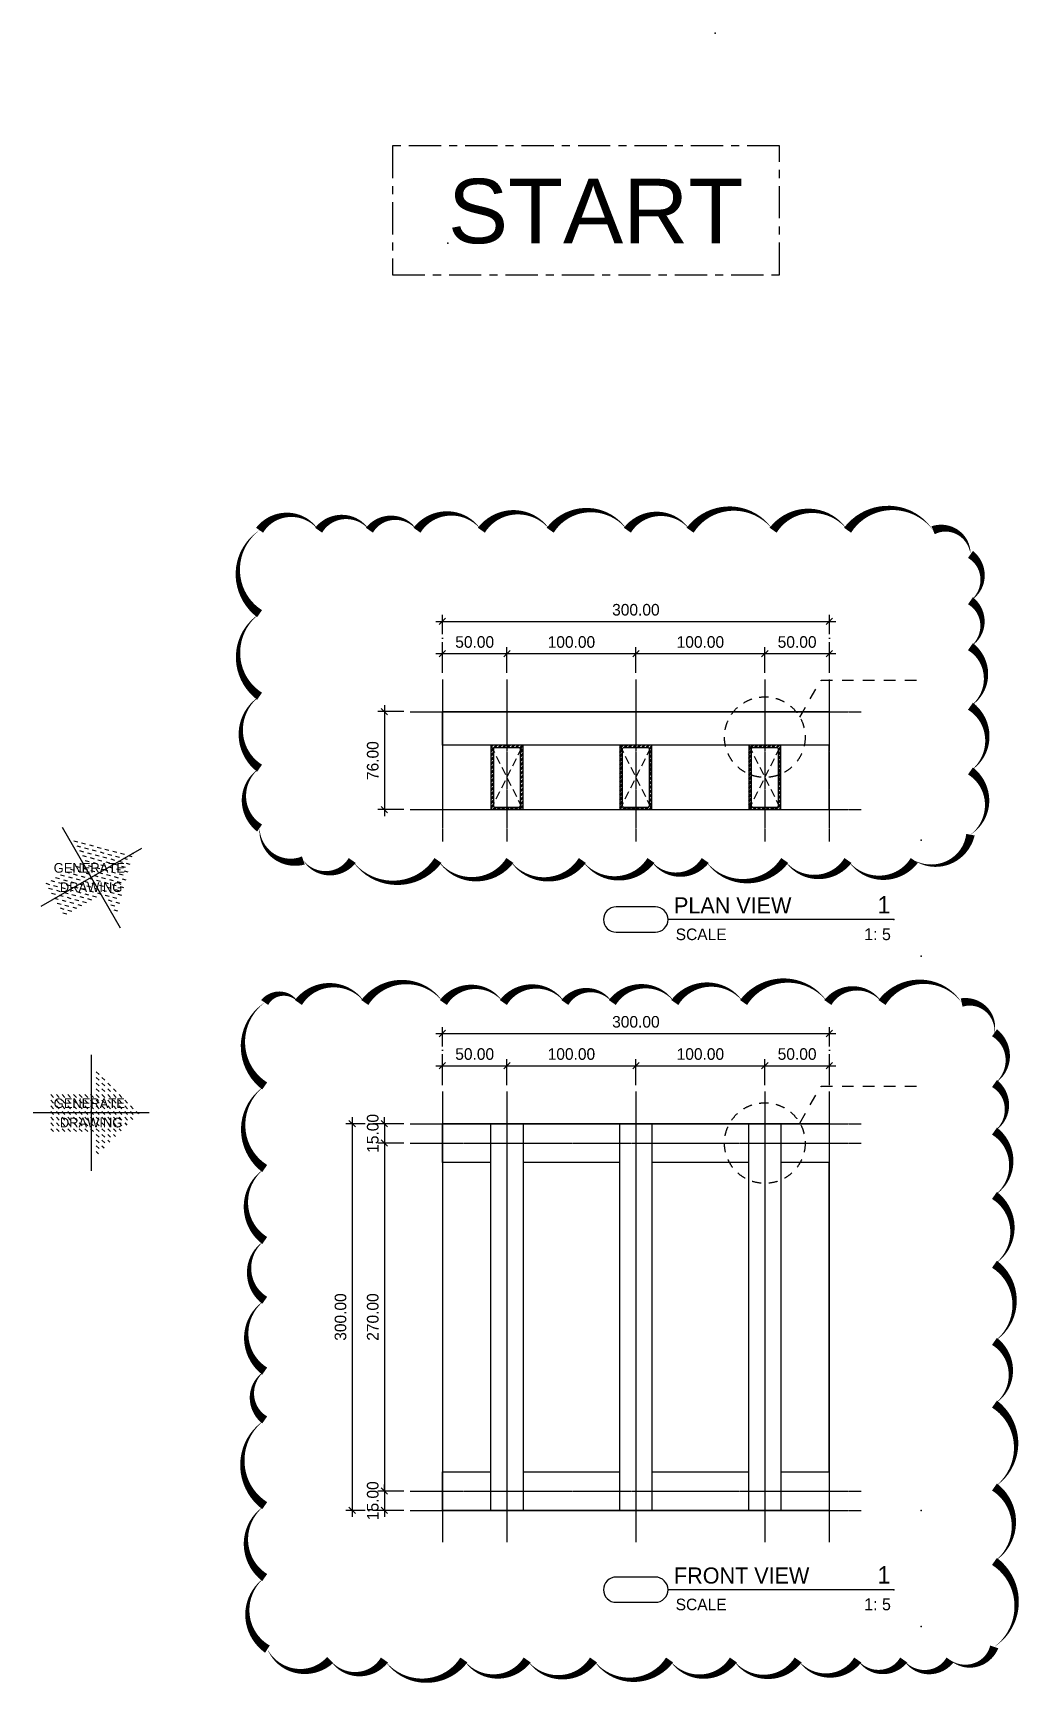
# Model space of a CAD drawing. Header units: millimetres. Extents: x -244126 to 368105, y -173968 to 259060.
# Drawn here: x 279524 to 287184, y 138431 to 151248 of the extents above; entities that cross this region are included whole.
import ezdxf
from ezdxf.enums import TextEntityAlignment as Align
from ezdxf.lldxf.tags import DXFTag

# ---------------------------------------------------------------- set-up
doc = ezdxf.new("R2010")
doc.units = ezdxf.units.MM
doc.header["$MEASUREMENT"] = 0
for name, pattern in [('005_GG_TA_LINE', [13.75, 5, -1.25, 1.25, -1.25, 5]), ('ACAD_ISO04W100', [30, 24, -3, 0, -3]), ('BORDER2', [22.225, 6.35, -3.175, 6.35, -3.175, 0, -3.175]), ('CENTER', [2, 1.25, -0.25, 0.25, -0.25]), ('HIDDEN', [9.525, 6.35, -3.175]), ('TA_GL_000.00010', [0.000275, 0.0001, -2.5e-05, 2.5e-05, -2.5e-05, 0.0001]), ('TA_HL_002.00', [13, 7.1, -5.9]), ('TA_HL_005.00000', [32.5, 17.75, -14.75])]:
    doc.linetypes.add(name, pattern=pattern)
for name, color, linetype in [('000 - D I M', 6, 'Continuous'), ('000 - GRID', 8, 'CENTER'), ('000 - H A T C H', 8, 'Continuous'), ('000 - H I D D E N', 7, 'Continuous'), ('000 - SYMBOL CON', 1, 'Continuous'), ('000 - T E X T', 4, 'Continuous'), ('000 - WIPEOUT', 250, 'Continuous'), ('001 - ASCESSORIES', 1, 'Continuous'), ('002 - STRUCTURAL STEEL', 4, 'Continuous'), ('A04_TUBE SERIES', 7, 'Continuous')]:
    doc.layers.add(name, color=color, linetype=linetype)
doc.styles.add('Cetury Gothic', font='GOTHIC.TTF')
doc.styles.add('CORDIA', font='cordia.shx')
doc.styles.add('MtXpl_BrowalliaUPC', font='BrowalliaUPC.ttf')
doc.styles.get("Standard").update_dxf_attribs({"font": 'arial.ttf'})
doc.styles.add('TA', font='Cordia New.ttf', dxfattribs={"height": 4.5})
tags = doc.linetypes.add('000-ADD-ATT', pattern='A,0.5,-0.3,["ADD-ATT",Standard,S=0.1,R=0,X=-0.2,Y=-0.05],-0.5', length=1.3).pattern_tags.tags
tags[6] = DXFTag(74, 10)
doc.dimstyles.new('DIM E-E', dxfattribs={"dimscale": 2, "dimtxt": 0.18, "dimasz": 0.1, "dimexe": 0.1, "dimexo": 0.1, "dimgap": 0.09, "dimtad": 1, "dimtoh": 1, "dimzin": 0, "dimdsep": 46, "dimtxsty": 'CORDIA', "dimblk": 'OBLIQUE', "dimcen": 0.1, "dimdle": 0.1, "dimclrd": 40, "dimclre": 140, "dimclrt": 3, "dimadec": 0, "dimazin": 0, "dimtfac": 1, "dimtix": 1, "dimtmove": 2, "dimatfit": 3, "dimfxl": 1, "dimtolj": 1, "dimtzin": 0, "dimarcsym": 0})
pattern_1 = [(45, (7e-15, 37.5), (-1.6838, 1.6838), []), (45, (1.1225, 37.5), (-1.6838, 1.6838), [])]

# ---------------------------------------------------------------- blocks, each defined once
blk = doc.blocks.new('*U4739')
at = {"color": 250}
blk.add_wipeout([(12.5, 0), (12.5, 50), (-12.5, 50), (-12.5, 0)], dxfattribs=at).dxf.layer = '000 - WIPEOUT'
at = {"layer": '000 - H I D D E N', "color": 8, "linetype": 'HIDDEN'}
for p, q in [((12.5, 0), (-12.5, 50)), ((12.5, 50), (-12.5, 0))]:
    blk.add_line(p, q, dxfattribs=at)
at = {"layer": '002 - STRUCTURAL STEEL', "color": 0}
blk.add_lwpolyline([(12.5, 0), (12.5, 50), (-12.5, 50), (-12.5, 0)], close=True, dxfattribs=at)
blk.add_lwpolyline([(10.5, 3), (10.5, 47, 0.414214), (9.5, 48), (-9.5, 48, 0.414214), (-10.5, 47), (-10.5, 3, 0.414214), (-9.5, 2), (9.5, 2, 0.414214)], format="xyb", close=True, dxfattribs=at)
at = {"layer": 'Defpoints', "color": 250}
blk.add_lwpolyline([(12.5, 0), (12.5, 50), (-12.5, 50), (-12.5, 0)], close=True, dxfattribs=at)
at = {"color": 250}
blk.add_wipeout([(12.5, 0), (12.5, 50), (-12.5, 50), (-12.5, 0)], dxfattribs=at).dxf.layer = '000 - WIPEOUT'
at = {"layer": '000 - H A T C H'}
h = blk.add_hatch(dxfattribs=at)
h.set_pattern_fill('ANSI32', color=256, scale=0.25)
h.set_pattern_definition(pattern_1)
h.paths.add_polyline_path([(12.5, 0), (12.5, 50), (-12.5, 50), (-12.5, 0)])
edge = h.paths.add_edge_path(flags=16)
edge.add_line((10.5, 3), (10.5, 47))
edge.add_arc((9.5, 47), 1, 360, 450)
edge.add_line((9.5, 48), (-9.5, 48))
edge.add_arc((-9.5, 47), 1, 90, 180)
edge.add_line((-10.5, 47), (-10.5, 3))
edge.add_arc((-9.5, 3), 1, 180, 270)
edge.add_line((-9.5, 2), (9.5, 2))
edge.add_arc((9.5, 3), 1, 270, 360)
at = {"layer": '000 - H I D D E N', "color": 8, "linetype": 'HIDDEN'}
for p, q in [((12.5, 0), (-12.5, 50)), ((12.5, 50), (-12.5, 0))]:
    blk.add_line(p, q, dxfattribs=at)
at = {"layer": '002 - STRUCTURAL STEEL', "color": 0}
blk.add_lwpolyline([(12.5, 0), (12.5, 50), (-12.5, 50), (-12.5, 0)], close=True, dxfattribs=at)
blk.add_lwpolyline([(10.5, 3), (10.5, 47, 0.414214), (9.5, 48), (-9.5, 48, 0.414214), (-10.5, 47), (-10.5, 3, 0.414214), (-9.5, 2), (9.5, 2, 0.414214)], format="xyb", close=True, dxfattribs=at)
at = {"layer": 'Defpoints', "color": 250}
blk.add_lwpolyline([(12.5, 0), (12.5, 50), (-12.5, 50), (-12.5, 0)], close=True, dxfattribs=at)
blk = doc.blocks.new('*U746')
at = {"color": 0}
blk.add_wipeout([(-150, 15), (150, 15), (150, -15), (-150, -15)], dxfattribs=at).dxf.layer = '000 - WIPEOUT'
at = {"layer": '002 - STRUCTURAL STEEL', "color": 0, "linetype": 'ByBlock'}
blk.add_lwpolyline([(-150, 15), (150, 15), (150, -15), (-150, -15)], close=True, dxfattribs=at)
blk = doc.blocks.new('*U970')
at = {"color": 0}
blk.add_wipeout([(-12.5, 300), (12.5, 300), (12.5, 0), (-12.5, 0)], dxfattribs=at).dxf.layer = '000 - WIPEOUT'
at = {"layer": '002 - STRUCTURAL STEEL', "color": 0, "linetype": 'ByBlock'}
blk.add_lwpolyline([(-12.5, 300), (12.5, 300), (12.5, 0), (-12.5, 0)], close=True, dxfattribs=at)
blk = doc.blocks.new('_Oblique')
at = {"color": 0, "linetype": 'ByBlock', "lineweight": -2}
blk.add_line((-0.5, -0.5), (0.5, 0.5), dxfattribs=at)
blk = doc.blocks.new('*D4727')
at = {"layer": '000 - D I M', "color": 40, "lineweight": -2, "transparency": 16777216}
blk.add_line((283935.7, 141323.9), (283995.7, 141323.9), dxfattribs=at)
at = {"layer": '000 - D I M', "color": 140, "linetype": 'ACAD_ISO04W100', "lineweight": -2, "transparency": 16777216}
for p, q in [((283940.7, 141308.9), (283940.7, 141328.9)), ((283990.7, 141308.9), (283990.7, 141328.9))]:
    blk.add_line(p, q, dxfattribs=at)
at = {"layer": 'Defpoints', "color": 0, "transparency": 16777216}
for p in [(283990.7, 141323.9), (283940.7, 141303.9), (283990.7, 141303.9)]:
    blk.add_point(p, dxfattribs=at)
at = {"layer": '000 - D I M', "color": 40, "lineweight": -2, "transparency": 16777216, "xscale": 5, "yscale": 5, "zscale": 5, "rotation": 180}
blk.add_blockref('_Oblique', (283940.7, 141323.9), dxfattribs=at)
at = {"layer": '000 - D I M', "color": 40, "lineweight": -2, "transparency": 16777216, "xscale": 5, "yscale": 5, "zscale": 5}
blk.add_blockref('_Oblique', (283990.7, 141323.9), dxfattribs=at)
at = {"layer": '000 - D I M', "color": 3, "transparency": 16777216, "insert": (283965.7, 141332.9), "char_height": 9, "attachment_point": 5, "style": 'CORDIA'}
blk.add_mtext('\\A1;50.00', dxfattribs=at)
blk = doc.blocks.new('*D4728')
at = {"layer": '000 - D I M', "color": 40, "lineweight": -2, "transparency": 16777216}
blk.add_line((283985.7, 141323.9), (284095.7, 141323.9), dxfattribs=at)
at = {"layer": '000 - D I M', "color": 140, "linetype": 'ACAD_ISO04W100', "lineweight": -2, "transparency": 16777216}
for p, q in [((283990.7, 141308.9), (283990.7, 141328.9)), ((284090.7, 141308.9), (284090.7, 141328.9))]:
    blk.add_line(p, q, dxfattribs=at)
at = {"layer": 'Defpoints', "color": 0, "transparency": 16777216}
for p in [(284090.7, 141323.9), (283990.7, 141303.9), (284090.7, 141303.9)]:
    blk.add_point(p, dxfattribs=at)
at = {"layer": '000 - D I M', "color": 40, "lineweight": -2, "transparency": 16777216, "xscale": 5, "yscale": 5, "zscale": 5, "rotation": 180}
blk.add_blockref('_Oblique', (283990.7, 141323.9), dxfattribs=at)
at = {"layer": '000 - D I M', "color": 40, "lineweight": -2, "transparency": 16777216, "xscale": 5, "yscale": 5, "zscale": 5}
blk.add_blockref('_Oblique', (284090.7, 141323.9), dxfattribs=at)
at = {"layer": '000 - D I M', "color": 3, "transparency": 16777216, "insert": (284040.7, 141332.9), "char_height": 9, "attachment_point": 5, "style": 'CORDIA'}
blk.add_mtext('\\A1;100.00', dxfattribs=at)
blk = doc.blocks.new('*D4729')
at = {"layer": '000 - D I M', "color": 40, "lineweight": -2, "transparency": 16777216}
blk.add_line((284085.7, 141323.9), (284195.7, 141323.9), dxfattribs=at)
at = {"layer": '000 - D I M', "color": 140, "linetype": 'ACAD_ISO04W100', "lineweight": -2, "transparency": 16777216}
for p, q in [((284090.7, 141308.9), (284090.7, 141328.9)), ((284190.7, 141308.9), (284190.7, 141328.9))]:
    blk.add_line(p, q, dxfattribs=at)
at = {"layer": 'Defpoints', "color": 0, "transparency": 16777216}
for p in [(284190.7, 141323.9), (284090.7, 141303.9), (284190.7, 141303.9)]:
    blk.add_point(p, dxfattribs=at)
at = {"layer": '000 - D I M', "color": 40, "lineweight": -2, "transparency": 16777216, "xscale": 5, "yscale": 5, "zscale": 5, "rotation": 180}
blk.add_blockref('_Oblique', (284090.7, 141323.9), dxfattribs=at)
at = {"layer": '000 - D I M', "color": 40, "lineweight": -2, "transparency": 16777216, "xscale": 5, "yscale": 5, "zscale": 5}
blk.add_blockref('_Oblique', (284190.7, 141323.9), dxfattribs=at)
at = {"layer": '000 - D I M', "color": 3, "transparency": 16777216, "insert": (284140.7, 141332.9), "char_height": 9, "attachment_point": 5, "style": 'CORDIA'}
blk.add_mtext('\\A1;100.00', dxfattribs=at)
blk = doc.blocks.new('*D4730')
at = {"layer": '000 - D I M', "color": 40, "lineweight": -2, "transparency": 16777216}
blk.add_line((284185.7, 141323.9), (284245.7, 141323.9), dxfattribs=at)
at = {"layer": '000 - D I M', "color": 140, "linetype": 'ACAD_ISO04W100', "lineweight": -2, "transparency": 16777216}
for p, q in [((284190.7, 141308.9), (284190.7, 141328.9)), ((284240.7, 141308.9), (284240.7, 141328.9))]:
    blk.add_line(p, q, dxfattribs=at)
at = {"layer": 'Defpoints', "color": 0, "transparency": 16777216}
for p in [(284240.7, 141323.9), (284190.7, 141303.9), (284240.7, 141303.9)]:
    blk.add_point(p, dxfattribs=at)
at = {"layer": '000 - D I M', "color": 40, "lineweight": -2, "transparency": 16777216, "xscale": 5, "yscale": 5, "zscale": 5, "rotation": 180}
blk.add_blockref('_Oblique', (284190.7, 141323.9), dxfattribs=at)
at = {"layer": '000 - D I M', "color": 40, "lineweight": -2, "transparency": 16777216, "xscale": 5, "yscale": 5, "zscale": 5}
blk.add_blockref('_Oblique', (284240.7, 141323.9), dxfattribs=at)
at = {"layer": '000 - D I M', "color": 3, "transparency": 16777216, "insert": (284215.7, 141332.9), "char_height": 9, "attachment_point": 5, "style": 'CORDIA'}
blk.add_mtext('\\A1;50.00', dxfattribs=at)
blk = doc.blocks.new('*D4731')
at = {"layer": '000 - D I M', "color": 140, "linetype": 'ACAD_ISO04W100', "lineweight": -2, "transparency": 16777216}
for p, q in [((283910.7, 141278.9), (283890.7, 141278.9)), ((283910.7, 141263.9), (283890.7, 141263.9))]:
    blk.add_line(p, q, dxfattribs=at)
at = {"layer": '000 - D I M', "color": 40, "lineweight": -2, "transparency": 16777216}
for p, q in [((283895.7, 141278.9), (283895.7, 141283.9)), ((283895.7, 141278.9), (283895.7, 141263.9)), ((283895.7, 141263.9), (283895.7, 141258.9))]:
    blk.add_line(p, q, dxfattribs=at)
at = {"layer": 'Defpoints', "color": 0, "transparency": 16777216}
for p in [(283915.7, 141278.9), (283895.7, 141263.9), (283915.7, 141263.9)]:
    blk.add_point(p, dxfattribs=at)
at = {"layer": '000 - D I M', "color": 40, "lineweight": -2, "transparency": 16777216, "xscale": 5, "yscale": 5, "zscale": 5}
for p, rotation in [((283895.7, 141278.9), 270), ((283895.7, 141263.9), 90)]:
    blk.add_blockref('_Oblique', p, dxfattribs=dict(at, rotation=rotation))
at = {"layer": '000 - D I M', "color": 3, "transparency": 16777216, "insert": (283886.7, 141271.4), "char_height": 9, "attachment_point": 5, "rotation": 90, "style": 'CORDIA'}
blk.add_mtext('\\A1;15.00', dxfattribs=at)
blk = doc.blocks.new('*D4732')
at = {"layer": '000 - D I M', "color": 40, "lineweight": -2, "transparency": 16777216}
blk.add_line((283895.7, 141268.9), (283895.7, 140988.9), dxfattribs=at)
at = {"layer": '000 - D I M', "color": 140, "linetype": 'ACAD_ISO04W100', "lineweight": -2, "transparency": 16777216}
for p, q in [((283910.7, 141263.9), (283890.7, 141263.9)), ((283910.7, 140993.9), (283890.7, 140993.9))]:
    blk.add_line(p, q, dxfattribs=at)
at = {"layer": 'Defpoints', "color": 0, "transparency": 16777216}
for p in [(283915.7, 141263.9), (283895.7, 140993.9), (283915.7, 140993.9)]:
    blk.add_point(p, dxfattribs=at)
at = {"layer": '000 - D I M', "color": 40, "lineweight": -2, "transparency": 16777216, "xscale": 5, "yscale": 5, "zscale": 5}
for p, rotation in [((283895.7, 141263.9), 90), ((283895.7, 140993.9), 270)]:
    blk.add_blockref('_Oblique', p, dxfattribs=dict(at, rotation=rotation))
at = {"layer": '000 - D I M', "color": 3, "transparency": 16777216, "insert": (283886.7, 141128.9), "char_height": 9, "attachment_point": 5, "rotation": 90, "style": 'CORDIA'}
blk.add_mtext('\\A1;270.00', dxfattribs=at)
blk = doc.blocks.new('*D4733')
at = {"layer": '000 - D I M', "color": 40, "lineweight": -2, "transparency": 16777216}
for p, q in [((283895.7, 140993.9), (283895.7, 140998.9)), ((283895.7, 140993.9), (283895.7, 140978.9)), ((283895.7, 140978.9), (283895.7, 140973.9))]:
    blk.add_line(p, q, dxfattribs=at)
at = {"layer": '000 - D I M', "color": 140, "linetype": 'ACAD_ISO04W100', "lineweight": -2, "transparency": 16777216}
for p, q in [((283910.7, 140993.9), (283890.7, 140993.9)), ((283910.7, 140978.9), (283890.7, 140978.9))]:
    blk.add_line(p, q, dxfattribs=at)
at = {"layer": 'Defpoints', "color": 0, "transparency": 16777216}
for p in [(283915.7, 140993.9), (283895.7, 140978.9), (283915.7, 140978.9)]:
    blk.add_point(p, dxfattribs=at)
at = {"layer": '000 - D I M', "color": 40, "lineweight": -2, "transparency": 16777216, "xscale": 5, "yscale": 5, "zscale": 5}
for p, rotation in [((283895.7, 140993.9), 270), ((283895.7, 140978.9), 90)]:
    blk.add_blockref('_Oblique', p, dxfattribs=dict(at, rotation=rotation))
at = {"layer": '000 - D I M', "color": 3, "transparency": 16777216, "insert": (283886.7, 140986.4), "char_height": 9, "attachment_point": 5, "rotation": 90, "style": 'CORDIA'}
blk.add_mtext('\\A1;15.00', dxfattribs=at)
blk = doc.blocks.new('*D4734')
at = {"layer": '000 - D I M', "color": 40, "lineweight": -2, "transparency": 16777216}
blk.add_line((283935.7, 141348.9), (284245.7, 141348.9), dxfattribs=at)
at = {"layer": '000 - D I M', "color": 140, "linetype": 'ACAD_ISO04W100', "lineweight": -2, "transparency": 16777216}
for p, q in [((283940.7, 141308.9), (283940.7, 141353.9)), ((284240.7, 141308.9), (284240.7, 141353.9))]:
    blk.add_line(p, q, dxfattribs=at)
at = {"layer": 'Defpoints', "color": 0, "transparency": 16777216}
for p in [(284240.7, 141348.9), (283940.7, 141303.9), (284240.7, 141303.9)]:
    blk.add_point(p, dxfattribs=at)
at = {"layer": '000 - D I M', "color": 40, "lineweight": -2, "transparency": 16777216, "xscale": 5, "yscale": 5, "zscale": 5, "rotation": 180}
blk.add_blockref('_Oblique', (283940.7, 141348.9), dxfattribs=at)
at = {"layer": '000 - D I M', "color": 40, "lineweight": -2, "transparency": 16777216, "xscale": 5, "yscale": 5, "zscale": 5}
blk.add_blockref('_Oblique', (284240.7, 141348.9), dxfattribs=at)
at = {"layer": '000 - D I M', "color": 3, "transparency": 16777216, "insert": (284090.7, 141357.9), "char_height": 9, "attachment_point": 5, "style": 'CORDIA'}
blk.add_mtext('\\A1;300.00', dxfattribs=at)
blk = doc.blocks.new('*D4735')
at = {"layer": '000 - D I M', "color": 140, "linetype": 'ACAD_ISO04W100', "lineweight": -2, "transparency": 16777216}
for p, q in [((283910.7, 141278.9), (283865.7, 141278.9)), ((283910.7, 140978.9), (283865.7, 140978.9))]:
    blk.add_line(p, q, dxfattribs=at)
at = {"layer": '000 - D I M', "color": 40, "lineweight": -2, "transparency": 16777216}
blk.add_line((283870.7, 141283.9), (283870.7, 140973.9), dxfattribs=at)
at = {"layer": 'Defpoints', "color": 0, "transparency": 16777216}
for p in [(283915.7, 141278.9), (283870.7, 140978.9), (283915.7, 140978.9)]:
    blk.add_point(p, dxfattribs=at)
at = {"layer": '000 - D I M', "color": 40, "lineweight": -2, "transparency": 16777216, "xscale": 5, "yscale": 5, "zscale": 5}
for p, rotation in [((283870.7, 141278.9), 90), ((283870.7, 140978.9), 270)]:
    blk.add_blockref('_Oblique', p, dxfattribs=dict(at, rotation=rotation))
at = {"layer": '000 - D I M', "color": 3, "transparency": 16777216, "insert": (283861.7, 141128.9), "char_height": 9, "attachment_point": 5, "rotation": 90, "style": 'CORDIA'}
blk.add_mtext('\\A1;300.00', dxfattribs=at)
blk = doc.blocks.new('*U972')
at = {"color": 0}
blk.add_wipeout([(-150, 13), (150, 13), (150, -13), (-150, -13)], dxfattribs=at).dxf.layer = '000 - WIPEOUT'
at = {"layer": '002 - STRUCTURAL STEEL', "color": 0, "linetype": 'ByBlock'}
blk.add_lwpolyline([(-150, 13), (150, 13), (150, -13), (-150, -13)], close=True, dxfattribs=at)
blk = doc.blocks.new('*U4737')
at = {"color": 250}
blk.add_wipeout([(12.5, 0), (12.5, 50), (-12.5, 50), (-12.5, 0)], dxfattribs=at).dxf.layer = '000 - WIPEOUT'
at = {"layer": '000 - H I D D E N', "color": 8, "linetype": 'HIDDEN'}
for p, q in [((12.5, 0), (-12.5, 50)), ((12.5, 50), (-12.5, 0))]:
    blk.add_line(p, q, dxfattribs=at)
at = {"layer": '002 - STRUCTURAL STEEL', "color": 0}
blk.add_lwpolyline([(12.5, 0), (12.5, 50), (-12.5, 50), (-12.5, 0)], close=True, dxfattribs=at)
blk.add_lwpolyline([(10.5, 3), (10.5, 47, 0.414214), (9.5, 48), (-9.5, 48, 0.414214), (-10.5, 47), (-10.5, 3, 0.414214), (-9.5, 2), (9.5, 2, 0.414214)], format="xyb", close=True, dxfattribs=at)
at = {"layer": 'Defpoints', "color": 250}
blk.add_lwpolyline([(12.5, 0), (12.5, 50), (-12.5, 50), (-12.5, 0)], close=True, dxfattribs=at)
at = {"color": 250}
blk.add_wipeout([(12.5, 0), (12.5, 50), (-12.5, 50), (-12.5, 0)], dxfattribs=at).dxf.layer = '000 - WIPEOUT'
at = {"layer": '000 - H A T C H'}
h = blk.add_hatch(dxfattribs=at)
h.set_pattern_fill('ANSI32', color=256, scale=0.25)
h.set_pattern_definition(pattern_1)
h.paths.add_polyline_path([(12.5, 0), (12.5, 50), (-12.5, 50), (-12.5, 0)])
edge = h.paths.add_edge_path(flags=16)
edge.add_line((10.5, 3), (10.5, 47))
edge.add_arc((9.5, 47), 1, 360, 450)
edge.add_line((9.5, 48), (-9.5, 48))
edge.add_arc((-9.5, 47), 1, 90, 180)
edge.add_line((-10.5, 47), (-10.5, 3))
edge.add_arc((-9.5, 3), 1, 180, 270)
edge.add_line((-9.5, 2), (9.5, 2))
edge.add_arc((9.5, 3), 1, 270, 360)
at = {"layer": '000 - H I D D E N', "color": 8, "linetype": 'HIDDEN'}
for p, q in [((12.5, 0), (-12.5, 50)), ((12.5, 50), (-12.5, 0))]:
    blk.add_line(p, q, dxfattribs=at)
at = {"layer": '002 - STRUCTURAL STEEL', "color": 0}
blk.add_lwpolyline([(12.5, 0), (12.5, 50), (-12.5, 50), (-12.5, 0)], close=True, dxfattribs=at)
blk.add_lwpolyline([(10.5, 3), (10.5, 47, 0.414214), (9.5, 48), (-9.5, 48, 0.414214), (-10.5, 47), (-10.5, 3, 0.414214), (-9.5, 2), (9.5, 2, 0.414214)], format="xyb", close=True, dxfattribs=at)
at = {"layer": 'Defpoints', "color": 250}
blk.add_lwpolyline([(12.5, 0), (12.5, 50), (-12.5, 50), (-12.5, 0)], close=True, dxfattribs=at)
blk = doc.blocks.new('*U4738')
at = {"color": 250}
blk.add_wipeout([(12.5, 0), (12.5, 50), (-12.5, 50), (-12.5, 0)], dxfattribs=at).dxf.layer = '000 - WIPEOUT'
at = {"layer": '000 - H I D D E N', "color": 8, "linetype": 'HIDDEN'}
for p, q in [((12.5, 0), (-12.5, 50)), ((12.5, 50), (-12.5, 0))]:
    blk.add_line(p, q, dxfattribs=at)
at = {"layer": '002 - STRUCTURAL STEEL', "color": 0}
blk.add_lwpolyline([(12.5, 0), (12.5, 50), (-12.5, 50), (-12.5, 0)], close=True, dxfattribs=at)
blk.add_lwpolyline([(10.5, 3), (10.5, 47, 0.414214), (9.5, 48), (-9.5, 48, 0.414214), (-10.5, 47), (-10.5, 3, 0.414214), (-9.5, 2), (9.5, 2, 0.414214)], format="xyb", close=True, dxfattribs=at)
at = {"layer": 'Defpoints', "color": 250}
blk.add_lwpolyline([(12.5, 0), (12.5, 50), (-12.5, 50), (-12.5, 0)], close=True, dxfattribs=at)
at = {"color": 250}
blk.add_wipeout([(12.5, 0), (12.5, 50), (-12.5, 50), (-12.5, 0)], dxfattribs=at).dxf.layer = '000 - WIPEOUT'
at = {"layer": '000 - H A T C H'}
h = blk.add_hatch(dxfattribs=at)
h.set_pattern_fill('ANSI32', color=256, scale=0.25)
h.set_pattern_definition(pattern_1)
h.paths.add_polyline_path([(12.5, 0), (12.5, 50), (-12.5, 50), (-12.5, 0)])
edge = h.paths.add_edge_path(flags=16)
edge.add_line((10.5, 3), (10.5, 47))
edge.add_arc((9.5, 47), 1, 360, 450)
edge.add_line((9.5, 48), (-9.5, 48))
edge.add_arc((-9.5, 47), 1, 90, 180)
edge.add_line((-10.5, 47), (-10.5, 3))
edge.add_arc((-9.5, 3), 1, 180, 270)
edge.add_line((-9.5, 2), (9.5, 2))
edge.add_arc((9.5, 3), 1, 270, 360)
at = {"layer": '000 - H I D D E N', "color": 8, "linetype": 'HIDDEN'}
for p, q in [((12.5, 0), (-12.5, 50)), ((12.5, 50), (-12.5, 0))]:
    blk.add_line(p, q, dxfattribs=at)
at = {"layer": '002 - STRUCTURAL STEEL', "color": 0}
blk.add_lwpolyline([(12.5, 0), (12.5, 50), (-12.5, 50), (-12.5, 0)], close=True, dxfattribs=at)
blk.add_lwpolyline([(10.5, 3), (10.5, 47, 0.414214), (9.5, 48), (-9.5, 48, 0.414214), (-10.5, 47), (-10.5, 3, 0.414214), (-9.5, 2), (9.5, 2, 0.414214)], format="xyb", close=True, dxfattribs=at)
at = {"layer": 'Defpoints', "color": 250}
blk.add_lwpolyline([(12.5, 0), (12.5, 50), (-12.5, 50), (-12.5, 0)], close=True, dxfattribs=at)
blk = doc.blocks.new('*D4721')
at = {"layer": '000 - D I M', "color": 40, "lineweight": -2, "transparency": 16777216}
blk.add_line((283935.7, 141643.6), (283995.7, 141643.6), dxfattribs=at)
at = {"layer": '000 - D I M', "color": 140, "linetype": 'ACAD_ISO04W100', "lineweight": -2, "transparency": 16777216}
for p, q in [((283940.7, 141628.6), (283940.7, 141648.6)), ((283990.7, 141628.6), (283990.7, 141648.6))]:
    blk.add_line(p, q, dxfattribs=at)
at = {"layer": 'Defpoints', "color": 0, "transparency": 16777216}
for p in [(283990.7, 141643.6), (283940.7, 141623.6), (283990.7, 141623.6)]:
    blk.add_point(p, dxfattribs=at)
at = {"layer": '000 - D I M', "color": 40, "lineweight": -2, "transparency": 16777216, "xscale": 5, "yscale": 5, "zscale": 5, "rotation": 180}
blk.add_blockref('_Oblique', (283940.7, 141643.6), dxfattribs=at)
at = {"layer": '000 - D I M', "color": 40, "lineweight": -2, "transparency": 16777216, "xscale": 5, "yscale": 5, "zscale": 5}
blk.add_blockref('_Oblique', (283990.7, 141643.6), dxfattribs=at)
at = {"layer": '000 - D I M', "color": 3, "transparency": 16777216, "insert": (283965.7, 141652.6), "char_height": 9, "attachment_point": 5, "style": 'CORDIA'}
blk.add_mtext('\\A1;50.00', dxfattribs=at)
blk = doc.blocks.new('*D4722')
at = {"layer": '000 - D I M', "color": 40, "lineweight": -2, "transparency": 16777216}
blk.add_line((283985.7, 141643.6), (284095.7, 141643.6), dxfattribs=at)
at = {"layer": '000 - D I M', "color": 140, "linetype": 'ACAD_ISO04W100', "lineweight": -2, "transparency": 16777216}
for p, q in [((283990.7, 141628.6), (283990.7, 141648.6)), ((284090.7, 141628.6), (284090.7, 141648.6))]:
    blk.add_line(p, q, dxfattribs=at)
at = {"layer": 'Defpoints', "color": 0, "transparency": 16777216}
for p in [(284090.7, 141643.6), (283990.7, 141623.6), (284090.7, 141623.6)]:
    blk.add_point(p, dxfattribs=at)
at = {"layer": '000 - D I M', "color": 40, "lineweight": -2, "transparency": 16777216, "xscale": 5, "yscale": 5, "zscale": 5, "rotation": 180}
blk.add_blockref('_Oblique', (283990.7, 141643.6), dxfattribs=at)
at = {"layer": '000 - D I M', "color": 40, "lineweight": -2, "transparency": 16777216, "xscale": 5, "yscale": 5, "zscale": 5}
blk.add_blockref('_Oblique', (284090.7, 141643.6), dxfattribs=at)
at = {"layer": '000 - D I M', "color": 3, "transparency": 16777216, "insert": (284040.7, 141652.6), "char_height": 9, "attachment_point": 5, "style": 'CORDIA'}
blk.add_mtext('\\A1;100.00', dxfattribs=at)
blk = doc.blocks.new('*D4723')
at = {"layer": '000 - D I M', "color": 40, "lineweight": -2, "transparency": 16777216}
blk.add_line((284085.7, 141643.6), (284195.7, 141643.6), dxfattribs=at)
at = {"layer": '000 - D I M', "color": 140, "linetype": 'ACAD_ISO04W100', "lineweight": -2, "transparency": 16777216}
for p, q in [((284090.7, 141628.6), (284090.7, 141648.6)), ((284190.7, 141628.6), (284190.7, 141648.6))]:
    blk.add_line(p, q, dxfattribs=at)
at = {"layer": 'Defpoints', "color": 0, "transparency": 16777216}
for p in [(284190.7, 141643.6), (284090.7, 141623.6), (284190.7, 141623.6)]:
    blk.add_point(p, dxfattribs=at)
at = {"layer": '000 - D I M', "color": 40, "lineweight": -2, "transparency": 16777216, "xscale": 5, "yscale": 5, "zscale": 5, "rotation": 180}
blk.add_blockref('_Oblique', (284090.7, 141643.6), dxfattribs=at)
at = {"layer": '000 - D I M', "color": 40, "lineweight": -2, "transparency": 16777216, "xscale": 5, "yscale": 5, "zscale": 5}
blk.add_blockref('_Oblique', (284190.7, 141643.6), dxfattribs=at)
at = {"layer": '000 - D I M', "color": 3, "transparency": 16777216, "insert": (284140.7, 141652.6), "char_height": 9, "attachment_point": 5, "style": 'CORDIA'}
blk.add_mtext('\\A1;100.00', dxfattribs=at)
blk = doc.blocks.new('*D4724')
at = {"layer": '000 - D I M', "color": 40, "lineweight": -2, "transparency": 16777216}
blk.add_line((284185.7, 141643.6), (284245.7, 141643.6), dxfattribs=at)
at = {"layer": '000 - D I M', "color": 140, "linetype": 'ACAD_ISO04W100', "lineweight": -2, "transparency": 16777216}
for p, q in [((284190.7, 141628.6), (284190.7, 141648.6)), ((284240.7, 141628.6), (284240.7, 141648.6))]:
    blk.add_line(p, q, dxfattribs=at)
at = {"layer": 'Defpoints', "color": 0, "transparency": 16777216}
for p in [(284240.7, 141643.6), (284190.7, 141623.6), (284240.7, 141623.6)]:
    blk.add_point(p, dxfattribs=at)
at = {"layer": '000 - D I M', "color": 40, "lineweight": -2, "transparency": 16777216, "xscale": 5, "yscale": 5, "zscale": 5, "rotation": 180}
blk.add_blockref('_Oblique', (284190.7, 141643.6), dxfattribs=at)
at = {"layer": '000 - D I M', "color": 40, "lineweight": -2, "transparency": 16777216, "xscale": 5, "yscale": 5, "zscale": 5}
blk.add_blockref('_Oblique', (284240.7, 141643.6), dxfattribs=at)
at = {"layer": '000 - D I M', "color": 3, "transparency": 16777216, "insert": (284215.7, 141652.6), "char_height": 9, "attachment_point": 5, "style": 'CORDIA'}
blk.add_mtext('\\A1;50.00', dxfattribs=at)
blk = doc.blocks.new('*D4725')
at = {"layer": '000 - D I M', "color": 40, "lineweight": -2, "transparency": 16777216}
blk.add_line((283895.7, 141603.6), (283895.7, 141517.6), dxfattribs=at)
at = {"layer": '000 - D I M', "color": 140, "linetype": 'ACAD_ISO04W100', "lineweight": -2, "transparency": 16777216}
for p, q in [((283910.7, 141598.6), (283890.7, 141598.6)), ((283910.7, 141522.6), (283890.7, 141522.6))]:
    blk.add_line(p, q, dxfattribs=at)
at = {"layer": 'Defpoints', "color": 0, "transparency": 16777216}
for p in [(283915.7, 141598.6), (283895.7, 141522.6), (283915.7, 141522.6)]:
    blk.add_point(p, dxfattribs=at)
at = {"layer": '000 - D I M', "color": 40, "lineweight": -2, "transparency": 16777216, "xscale": 5, "yscale": 5, "zscale": 5}
for p, rotation in [((283895.7, 141598.6), 90), ((283895.7, 141522.6), 270)]:
    blk.add_blockref('_Oblique', p, dxfattribs=dict(at, rotation=rotation))
at = {"layer": '000 - D I M', "color": 3, "transparency": 16777216, "insert": (283886.7, 141560.6), "char_height": 9, "attachment_point": 5, "rotation": 90, "style": 'CORDIA'}
blk.add_mtext('\\A1;76.00', dxfattribs=at)
blk = doc.blocks.new('*D4726')
at = {"layer": '000 - D I M', "color": 40, "lineweight": -2, "transparency": 16777216}
blk.add_line((283935.7, 141668.6), (284245.7, 141668.6), dxfattribs=at)
at = {"layer": '000 - D I M', "color": 140, "linetype": 'ACAD_ISO04W100', "lineweight": -2, "transparency": 16777216}
for p, q in [((283940.7, 141628.6), (283940.7, 141673.6)), ((284240.7, 141628.6), (284240.7, 141673.6))]:
    blk.add_line(p, q, dxfattribs=at)
at = {"layer": 'Defpoints', "color": 0, "transparency": 16777216}
for p in [(284240.7, 141668.6), (283940.7, 141623.6), (284240.7, 141623.6)]:
    blk.add_point(p, dxfattribs=at)
at = {"layer": '000 - D I M', "color": 40, "lineweight": -2, "transparency": 16777216, "xscale": 5, "yscale": 5, "zscale": 5, "rotation": 180}
blk.add_blockref('_Oblique', (283940.7, 141668.6), dxfattribs=at)
at = {"layer": '000 - D I M', "color": 40, "lineweight": -2, "transparency": 16777216, "xscale": 5, "yscale": 5, "zscale": 5}
blk.add_blockref('_Oblique', (284240.7, 141668.6), dxfattribs=at)
at = {"layer": '000 - D I M', "color": 3, "transparency": 16777216, "insert": (284090.7, 141677.6), "char_height": 9, "attachment_point": 5, "style": 'CORDIA'}
blk.add_mtext('\\A1;300.00', dxfattribs=at)
blk = doc.blocks.new('*U864')
at = {"color": 4}
blk.add_line((-4.26, 5.7), (-39.26, 5.7), dxfattribs=at)
at = {"linetype": 'TA_GL_000.00010'}
blk.add_point((0, 18), dxfattribs=at)
for p in [(-4.26, 5.7), (0, 0)]:
    blk.add_point(p)
at = {"layer": '000 - SYMBOL CON', "color": 0, "linetype": 'ByBlock'}
blk.add_lwpolyline([(-47.3, 7.66, 0.414214), (-49.26, 5.7, 0.414214), (-47.3, 3.74), (-41.22, 3.74, 0.414214), (-39.26, 5.7, 0.414214), (-41.22, 7.66)], format="xyb", close=True, dxfattribs=at)
at = {"color": 4, "linetype": 'BORDER2', "style": 'Cetury Gothic'}
blk.add_text('SCALE', height=1.8, dxfattribs=at).set_placement((-38.07, 2.51))
at = {"color": 0, "style": 'TA'}
for tag, p in [('HEADING2', (-38.33, 10.65)), ('HEADING', (-38.33, 6.65))]:
    blk.add_attdef(tag, p, '', height=2.5, dxfattribs=at)
for tag, height, p in [('LO', 2.7, (-4.76, 6.65)), ('SC', 1.85, (-4.7, 2.51))]:
    blk.add_attdef(tag, text='', height=height, dxfattribs=at).set_placement(p, align=Align.RIGHT)
at = {"layer": '000 - T E X T', "color": 0, "style": 'MtXpl_BrowalliaUPC'}
blk.add_attdef('NO.CODE', text='', height=2, dxfattribs=at).set_placement((-44.26, 5.7), align=Align.MIDDLE_CENTER)
blk = doc.blocks.new('*U548')
at = {"color": 3}
blk.add_point((0, -300), dxfattribs=at)
at = {"layer": '000 - GRID', "color": 0, "linetype": 'ByBlock'}
blk.add_line((0, 25), (0, -325), dxfattribs=at)
at = {"layer": '000 - GRID', "color": 0}
blk.add_point((0, 0), dxfattribs=at)
at = {"style": 'TA', "flags": 1}
blk.add_attdef('LOCATION', (6, 6), '', height=4.5, dxfattribs=at)
blk = doc.blocks.new('*U971')
at = {"color": 3}
blk.add_point((0, -76), dxfattribs=at)
at = {"layer": '000 - GRID', "color": 0, "linetype": 'ByBlock'}
blk.add_line((0, 25), (0, -101), dxfattribs=at)
at = {"layer": '000 - GRID', "color": 0}
blk.add_point((0, 0), dxfattribs=at)
at = {"style": 'TA', "flags": 1}
blk.add_attdef('LOCATION', (6, 6), '', height=4.5, dxfattribs=at)
blk = doc.blocks.new('*U4715')
at = {"layer": '000 - H A T C H'}
h = blk.add_hatch(dxfattribs=at)
h.set_pattern_fill('DASH', color=8, scale=250, angle=-15)
h.paths.add_polyline_path([(94, -123), (194, -296), (323, 187), (-160, 316), (-60, 143), (-367, -35), (-214, -301)])
at = {"color": 250}
for p, q in [((-225, 390), (225, -390)), ((390, 225), (-390, -225))]:
    blk.add_line(p, q, dxfattribs=at)
at = {"color": 3}
blk.add_point((323, 187), dxfattribs=at)
at = {"color": 0, "style": 'TA'}
for tag, p in [('TAG1', (0, 75)), ('TAG2', (0, -75))]:
    blk.add_attdef(tag, text='', height=75, dxfattribs=at).set_placement(p, align=Align.MIDDLE_CENTER)
blk = doc.blocks.new('*U4710')
at = {"layer": '000 - H A T C H'}
h = blk.add_hatch(dxfattribs=at)
h.set_pattern_fill('DASH', color=8, scale=250, angle=-45)
h.paths.add_polyline_path([(20, -154), (20, -354), (373, 0), (20, 354), (20, 154), (-335, 154), (-335, -154)])
at = {"color": 250}
for p, q in [((0, 450), (0, -450)), ((450, 0), (-450, 0))]:
    blk.add_line(p, q, dxfattribs=at)
at = {"color": 3}
blk.add_point((373, 0), dxfattribs=at)
at = {"color": 0, "style": 'TA'}
for tag, p in [('TAG1', (0, 75)), ('TAG2', (0, -75))]:
    blk.add_attdef(tag, text='', height=75, dxfattribs=at).set_placement(p, align=Align.MIDDLE_CENTER)
blk = doc.blocks.new('*U4701')
at = {"color": 0, "linetype": '005_GG_TA_LINE'}
blk.add_lwpolyline([(0, 0), (60, 0), (60, 20), (0, 20)], close=True, dxfattribs=at)
for p in [(50, 37.5), (8.58, 4.88)]:
    blk.add_point(p, dxfattribs=at)
blk.add_attdef('NAMEBLK', (8.58, 4.88), '', height=10, dxfattribs=at)
blk = doc.blocks.new('A$C3e381c7a')
at = {"layer": 'A04_TUBE SERIES', "color": 3}
blk.add_lwpolyline([(87.887, 100.602), (387.887, 100.602), (387.887, 400.602), (87.887, 400.602)], close=True, dxfattribs=at)
at = {"layer": '000 - T E X T', "xscale": 5, "yscale": 5, "zscale": 5}
blk.add_blockref('*U864', (459.127, 530.521), dxfattribs=at).add_auto_attribs({'HEADING': 'PLAN VIEW', 'LO': '1', 'SC': '1: 5'})
at = {"layer": 'A04_TUBE SERIES', "color": 3, "rotation": 180}
blk.add_blockref('*U4739', (337.887, 694.303), dxfattribs=at)
at = {"layer": '000 - D I M', "color": 3}
for base, p1, p2, picture, middle in [((387.887, 790.303), (87.887, 745.303), (387.887, 745.303), '*D4726', (237.887, 799.303)), ((137.887, 765.303), (87.887, 745.303), (137.887, 745.303), '*D4721', (112.887, 774.303)), ((237.887, 765.303), (137.887, 745.303), (237.887, 745.303), '*D4722', (187.887, 774.303)), ((337.887, 765.303), (237.887, 745.303), (337.887, 745.303), '*D4723', (287.887, 774.303)), ((387.887, 765.303), (337.887, 745.303), (387.887, 745.303), '*D4724', (362.887, 774.303)), ((387.887, 470.602), (87.887, 425.602), (387.887, 425.602), '*D4734', (237.887, 479.602)), ((137.887, 445.602), (87.887, 425.602), (137.887, 425.602), '*D4727', (112.887, 454.602)), ((237.887, 445.602), (137.887, 425.602), (237.887, 425.602), '*D4728', (187.887, 454.602)), ((337.887, 445.602), (237.887, 425.602), (337.887, 425.602), '*D4729', (287.887, 454.602)), ((387.887, 445.602), (337.887, 425.602), (387.887, 425.602), '*D4730', (362.887, 454.602))]:
    dim = blk.add_linear_dim(base=base, p1=p1, p2=p2, dimstyle='DIM E-E', override={"dimscale": 50}, dxfattribs=at)
    dim.commit()
    dim.dimension.update_dxf_attribs({"geometry": picture, "text_midpoint": middle, "insert": (-283852.78, -140878.26)})
for base, p1, p2, picture, middle in [((42.887, 644.303), (62.887, 720.303), (62.887, 644.303), '*D4725', (33.887, 682.303)), ((17.887, 100.602), (62.887, 400.602), (62.887, 100.602), '*D4735', (8.887, 250.602)), ((42.887, 385.602), (62.887, 400.602), (62.887, 385.602), '*D4731', (33.887, 393.102)), ((42.887, 115.602), (62.887, 385.602), (62.887, 115.602), '*D4732', (33.887, 250.602)), ((42.887, 100.602), (62.887, 115.602), (62.887, 100.602), '*D4733', (33.887, 108.102))]:
    dim = blk.add_linear_dim(base=base, p1=p1, p2=p2, angle=90, dimstyle='DIM E-E', override={"dimscale": 50}, dxfattribs=at)
    dim.commit()
    dim.dimension.update_dxf_attribs({"geometry": picture, "text_midpoint": middle, "insert": (-283852.78, -140878.26)})
at = {"layer": 'A04_TUBE SERIES', "color": 3}
blk.add_lwpolyline([(87.887, 644.303), (387.887, 644.303), (387.887, 720.303), (87.887, 720.303)], close=True, dxfattribs=at)
at = {"layer": '001 - ASCESSORIES', "color": 1}
for p in [(237.887, 385.602), (237.887, 115.602)]:
    blk.add_blockref('*U746', p, dxfattribs=at)
at = {"layer": '000 - SYMBOL CON', "color": 2, "linetype": 'TA_HL_005.00000', "ltscale": 0.5}
blk.add_lwpolyline([(365.004, 401.151), (381.511, 429.742), (457.585, 429.742)], dxfattribs=at)
at = {"layer": '000 - GRID'}
for p in [(87.887, 400.602), (387.887, 400.602)]:
    blk.add_blockref('*U548', p, dxfattribs=at)
at = {"layer": '001 - ASCESSORIES', "color": 1}
blk.add_blockref('*U972', (237.887, 707.303), dxfattribs=at)
at = {"layer": 'A04_TUBE SERIES', "color": 3}
for p in [(137.887, 100.602), (237.887, 100.602), (337.887, 100.602)]:
    blk.add_blockref('*U970', p, dxfattribs=at)
at = {"layer": '000 - SYMBOL CON', "color": 2, "linetype": 'TA_HL_005.00000', "ltscale": 0.5}
blk.add_lwpolyline([(365.004, 716.12), (381.511, 744.712), (457.585, 744.712)], dxfattribs=at)
at = {"layer": '000 - SYMBOL CON', "color": 2, "linetype": 'TA_HL_002.00'}
for centre in [(337.887, 700.572), (337.887, 385.602)]:
    blk.add_circle(centre, 31.259, dxfattribs=at)
at = {"layer": '000 - GRID'}
for name, p in [('*U971', (87.887, 720.303)), ('*U971', (337.887, 720.303)), ('*U971', (387.887, 720.303)), ('*U548', (137.887, 400.602)), ('*U548', (237.887, 400.602)), ('*U548', (337.887, 400.602))]:
    blk.add_blockref(name, p, dxfattribs=at)
at = {"layer": '000 - GRID', "rotation": 90}
for p in [(87.887, 720.303), (87.887, 400.602), (87.887, 385.602), (87.887, 115.602), (87.887, 100.602)]:
    blk.add_blockref('*U548', p, dxfattribs=at)
at = {"layer": '000 - T E X T', "xscale": 5, "yscale": 5, "zscale": 5}
blk.add_blockref('*U864', (459.127, 10.602), dxfattribs=at).add_auto_attribs({'HEADING': 'FRONT VIEW', 'LO': '1', 'SC': '1: 5'})
at = {"layer": 'A04_TUBE SERIES', "color": 3, "rotation": 180}
for name, p in [('*U4737', (137.887, 694.303)), ('*U4738', (237.887, 694.303))]:
    blk.add_blockref(name, p, dxfattribs=at)
at = {"layer": '000 - GRID'}
for p in [(137.887, 720.303), (237.887, 720.303)]:
    blk.add_blockref('*U971', p, dxfattribs=at)
at = {"layer": '000 - GRID', "rotation": 90}
blk.add_blockref('*U548', (87.887, 644.303), dxfattribs=at)
blk = doc.blocks.new('000 - MOCKUP_HELP')
at = {"color": 3, "linetype": '000-ADD-ATT', "ltscale": 300, "xscale": 10, "yscale": 10, "zscale": 10}
blk.add_blockref('A$C3e381c7a', (-1862.657, 9707.964), dxfattribs=at)
at = {"color": 3}
for name, p in [('*U4715', (-3707.637, 15624.26)), ('*U4710', (-3707.637, 13798.073))]:
    blk.add_blockref(name, p, dxfattribs=at).add_auto_attribs({'TAG1': 'GENERATE ', 'TAG2': 'DRAWING'})
at = {"layer": '001 - ASCESSORIES', "color": 3, "linetype": '005_GG_TA_LINE', "xscale": 50, "yscale": 50, "zscale": 50}
blk.add_blockref('*U4701', (-1369.413, 20301.5), dxfattribs=at).add_auto_attribs({'NAMEBLK': 'START'})
at = {"color": 3, "linetype": '000-ADD-ATT'}
for points in [[(-2401.39, 18319.053, 0, 66.667, 0.52056705), (-2401.39, 17671.542, 0, 66.667, 0.52056705), (-2401.39, 17031.05, 0, 66.667, 0.52056705), (-2401.39, 16472.51, 0, 66.667, 0.52056705), (-2401.39, 16008.374, 0, 66.667, 0.52056705), (-2061.909, 15756.644, 0, 66.667, 0.52056705), (-1682.961, 15756.644, 0, 66.667, 0.52056705), (-1018.014, 15756.644, 0, 66.667, 0.52056705), (-460.237, 15756.644, 0, 66.667, 0.52056705), (101.426, 15756.644, 0, 66.667, 0.52056705), (633.404, 15756.644, 0, 66.667, 0.52056705), (1054.397, 15756.644, 0, 66.667, 0.52056705), (1670.596, 15756.644, 0, 66.667, 0.52056705), (2161.12, 15756.644, 0, 66.667, 0.52056705), (2675.418, 15756.644, 0, 66.667, 0.52056705), (3110.627, 15956.716, 0, 66.667, 0.52056705), (3110.627, 16451.513, 0, 66.667, 0.52056705), (3110.627, 16953.705, 0, 66.667, 0.52056705), (3110.627, 17415.735, 0, 66.667, 0.52056705), (3110.627, 17772.018, 0, 66.667, 0.52056705), (3110.627, 18131.231, 0, 66.667, 0.52056705), (2820.987, 18319.053, 0, 66.667, 0.52056705), (2157.698, 18319.053, 0, 66.667, 0.52056705), (1580.684, 18319.053, 0, 66.667, 0.52056705), (937.08, 18319.053, 0, 66.667, 0.52056705), (450.594, 18319.053, 0, 66.667, 0.52056705), (-148.016, 18319.053, 0, 66.667, 0.52056705), (-681.744, 18319.053, 0, 66.667, 0.52056705), (-1180.783, 18319.053, 0, 66.667, 0.52056705), (-1549.853, 18319.053, 0, 66.667, 0.52056705), (-1943.644, 18319.053, 0, 66.667, 0.52056705)], [(-2361.544, 14654.676, 0, 66.667, 0.52056705), (-2361.544, 14007.165, 0, 66.667, 0.52056705), (-2361.544, 13366.673, 0, 66.667, 0.52056705), (-2361.544, 12808.134, 0, 66.667, 0.52056705), (-2361.544, 12343.998, 0, 66.667, 0.52056705), (-2361.544, 11794.879, 0, 66.667, 0.52056705), (-2361.544, 11415.93, 0, 66.667, 0.52056705), (-2361.544, 10750.983, 0, 66.667, 0.52056705), (-2361.544, 10193.206, 0, 66.667, 0.52056705), (-2340.63, 9637.793, 0, 66.667, 0.52056705), (-1854.162, 9553.487, 0, 66.667, 0.52056705), (-1433.169, 9553.487, 0, 66.667, 0.52056705), (-816.97, 9553.487, 0, 66.667, 0.52056705), (-326.446, 9553.487, 0, 66.667, 0.52056705), (187.852, 9553.487, 0, 66.667, 0.52056705), (777.683, 9553.487, 0, 66.667, 0.52056705), (1272.48, 9553.487, 0, 66.667, 0.52056705), (1774.672, 9553.487, 0, 66.667, 0.52056705), (2236.702, 9553.487, 0, 66.667, 0.52056705), (2592.985, 9553.487, 0, 66.667, 0.52056705), (2952.198, 9553.487, 0, 66.667, 0.52056705), (3295.27, 9655.317, 0, 66.667, 0.52056705), (3296.961, 10318.556, 0, 66.667, 0.52056705), (3296.961, 10895.569, 0, 66.667, 0.52056705), (3296.961, 11539.174, 0, 66.667, 0.52056705), (3296.961, 12025.66, 0, 66.667, 0.52056705), (3296.961, 12624.27, 0, 66.667, 0.52056705), (3296.961, 13157.998, 0, 66.667, 0.52056705), (3296.961, 13657.037, 0, 66.667, 0.52056705), (3296.961, 14026.107, 0, 66.667, 0.52056705), (3296.961, 14419.898, 0, 66.667, 0.52056705), (3042.395, 14654.676, 0, 66.667, 0.52056705), (2424.72, 14654.676, 0, 66.667, 0.52056705), (2004.613, 14654.676, 0, 66.667, 0.52056705), (1351.293, 14654.676, 0, 66.667, 0.52056705), (817.992, 14654.676, 0, 66.667, 0.52056705), (333.501, 14654.676, 0, 66.667, 0.52056705), (-34.207, 14654.676, 0, 66.667, 0.52056705), (-511.079, 14654.676, 0, 66.667, 0.52056705), (-976.334, 14654.676, 0, 66.667, 0.52056705), (-1585.361, 14654.676, 0, 66.667, 0.52056705), (-2100.228, 14654.676, 0, 66.667, 0.52056705)]]:
    blk.add_lwpolyline(points, format="xyseb", close=True, dxfattribs=at)

msp = doc.modelspace()

# ---------------------------------------------------------------- block references
at = {"color": 3, "linetype": '000-ADD-ATT'}
msp.add_blockref('000 - MOCKUP_HELP', (283681.74076, 129071.3719), dxfattribs=at)

doc.saveas('drawing.dxf')
